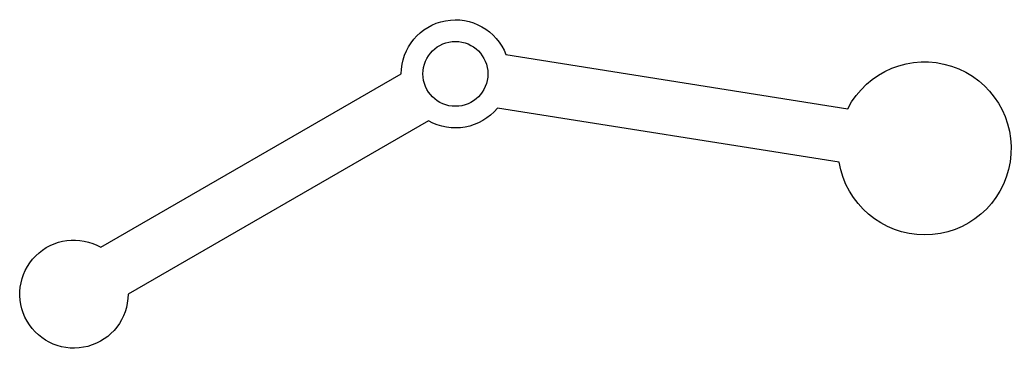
# Model space of a CAD drawing. Header units: millimetres. Extents: x -28 to 430, y -200 to -48.
import ezdxf

# ---------------------------------------------------------------- set-up
doc = ezdxf.new("R2010")
doc.units = ezdxf.units.MM
doc.layers.get('0').update_dxf_attribs({"linetype": 'CONTINUOUS'})

msp = doc.modelspace()

# ---------------------------------------------------------------- linework, layer by layer
msp.add_lwpolyline([(161.09, -94.79), (22.27, -174.94, -3.732051), (9.77, -153.29), (148.58, -73.14, -0.833038), (196.95, -64.24), (354.89, -89.26, -6.239736), (350.97, -113.95), (192.97, -88.92, -0.368015)], format="xyb", close=True)
msp.add_circle((173.58, -73.13), 15)

doc.saveas('drawing.dxf')
